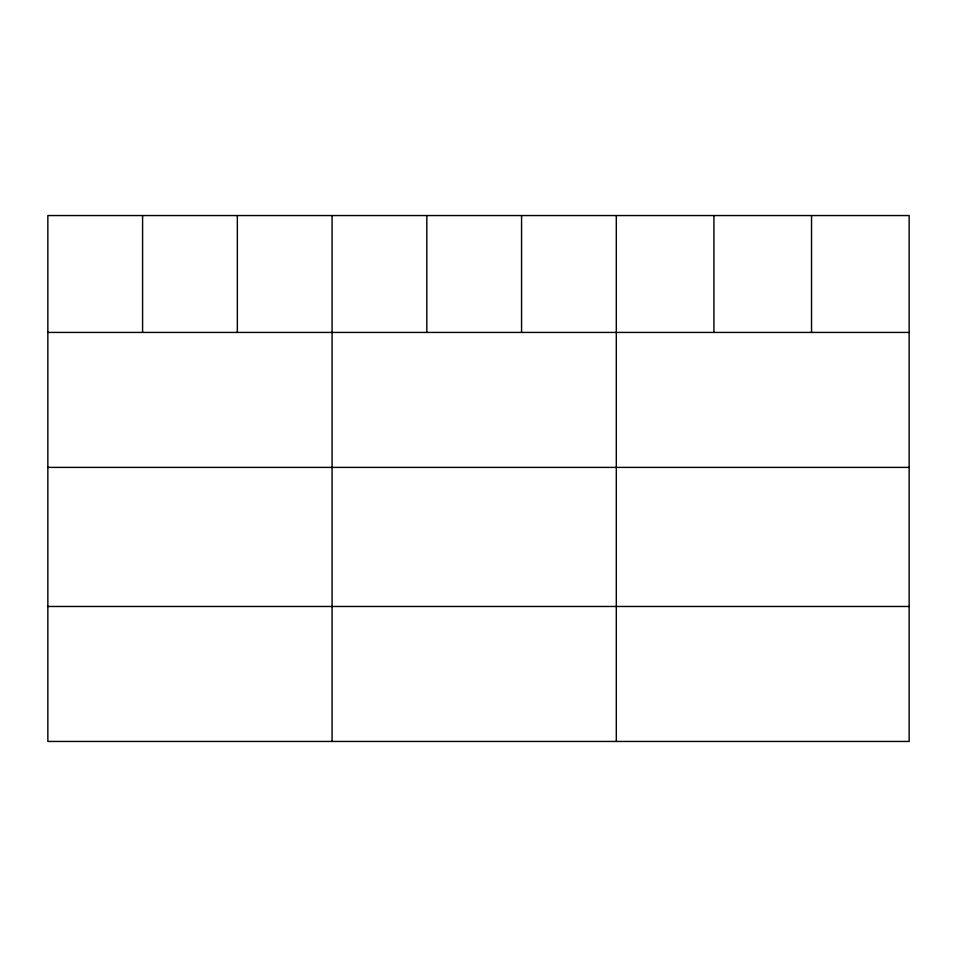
<?xml version="1.0" encoding="UTF-8"?>
<svg xmlns="http://www.w3.org/2000/svg" width="957" height="957" viewBox="0 0 957 957"><rect width="100%" height="100%" fill="white"/><g stroke="black" fill="none" stroke-linecap="round" stroke-linejoin="round"><path stroke-width="1.44" d="M909.15 332.426L909.15 741.448L47.85 741.448L47.85 215.552L909.15 215.552L909.15 332.426L47.85 332.426M47.85 467.399L909.15 467.399M47.85 606.475L909.15 606.475M811.536 215.552L811.536 332.426M713.922 215.552L713.922 332.426M616.308 215.552L616.308 741.448M521.565 215.552L521.565 332.426M426.822 215.552L426.822 332.426M332.079 215.552L332.079 741.448M237.336 215.552L237.336 332.426M142.593 215.552L142.593 332.426"/></g></svg>
